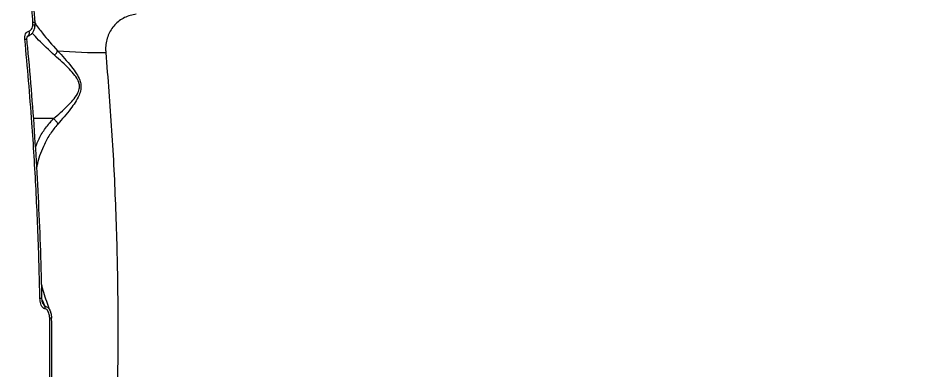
# Model space of a CAD drawing. Header units: millimetres. Extents: x -11024 to 8278, y -7837 to 5770.
# Drawn here: x 3455.3 to 3672.5, y 1062.2 to 1145.9 of the extents above; entities that cross this region are included whole.
import ezdxf

# ---------------------------------------------------------------- set-up
doc = ezdxf.new("R2010")
doc.units = ezdxf.units.MM
doc.layers.add('DIKOM_ОБЪЕКТ', color=7, linetype='Continuous')
doc.layers.add('DIKOM_РАЗМЕР_ОБЪЕКТА', color=7, linetype='Continuous')
doc.styles.add('style1', font='arial.ttf', dxfattribs={"width": 0.8})
doc.dimstyles.new('1-50', dxfattribs={"dimtxt": 300, "dimasz": 200, "dimexe": 100, "dimexo": 0, "dimgap": 100, "dimtad": 1, "dimtxsty": 'style1', "dimcen": 200, "dimclrd": 7, "dimclre": 7, "dimclrt": 7, "dimadec": 1, "dimazin": 2, "dimtfac": 1, "dimtmove": 0, "dimatfit": 2, "dimfxl": 0, "dimlwd": 25, "dimlwe": 18, "dimarcsym": 0})

# ---------------------------------------------------------------- blocks, each defined once
blk = doc.blocks.new('*D9')
at = {"layer": 'Defpoints', "color": 0, "transparency": 16777216}
for p in [(3740.68, 3707.51), (-8191.56, -3797.25), (-1076.12, -3797.25)]:
    blk.add_point(p, dxfattribs=at)
at = {"layer": 'DIKOM_РАЗМЕР_ОБЪЕКТА', "color": 7, "lineweight": 18, "transparency": 16777216}
for p, q in [((3740.68, 3707.51), (-8291.56, 3707.51)), ((-1076.12, -3797.25), (-8291.56, -3797.25))]:
    blk.add_line(p, q, dxfattribs=at)
at = {"layer": 'DIKOM_РАЗМЕР_ОБЪЕКТА', "color": 7, "lineweight": 25, "transparency": 16777216}
blk.add_line((-8191.56, 3507.51), (-8191.56, -3597.25), dxfattribs=at)
at = {"layer": 'DIKOM_РАЗМЕР_ОБЪЕКТА', "color": 7, "transparency": 16777216}
for points in [[(-8224.9, 3507.51), (-8158.23, 3507.51), (-8191.56, 3707.51)], [(-8224.9, -3597.25), (-8158.23, -3597.25), (-8191.56, -3797.25)]]:
    blk.add_solid(points, dxfattribs=at)
at = {"layer": 'DIKOM_РАЗМЕР_ОБЪЕКТА', "color": 7, "transparency": 16777216, "insert": (-8444.74, -44.87), "char_height": 300, "attachment_point": 5, "rotation": 90, "style": 'style1'}
blk.add_mtext('7500', dxfattribs=at)

msp = doc.modelspace()

# ---------------------------------------------------------------- linework, layer by layer
at = {"layer": 'DIKOM_ОБЪЕКТ', "color": 7, "linetype": 'Continuous', "lineweight": 15}
for p, q in [((3458.805, 1144.352), (3458.797, 1144.855)), ((3463.675, 1121.972), (3458.949, 1121.972)), ((3463.287, 1074.432), (3463.285, 1074.43))]:
    msp.add_line(p, q, dxfattribs=at)
at = {"layer": 'DIKOM_ОБЪЕКТ', "color": 7, "linetype": 'Continuous', "lineweight": 15, "flags": 128}
for points in [[(3459.295, 1144.76), (3459.294, 1144.743), (3459.293, 1144.742)], [(3457.812, 1142.791), (3457.86, 1142.511), (3457.864, 1142.239), (3457.823, 1141.996), (3457.742, 1141.801), (3457.625, 1141.672), (3457.512, 1141.622)], [(3458.805, 1144.352), (3458.973, 1144.31), (3459.112, 1144.262), (3459.217, 1144.208), (3459.282, 1144.153), (3459.306, 1144.098), (3459.306, 1144.094)], [(3456.883, 1140.859), (3457.042, 1140.856), (3457.176, 1140.846), (3457.279, 1140.829), (3457.347, 1140.806), (3457.377, 1140.778), (3457.379, 1140.767)]]:
    msp.add_lwpolyline(points, dxfattribs=at)
at = {"layer": 'DIKOM_ОБЪЕКТ', "color": 7, "linetype": 'Continuous', "lineweight": 15}
for centre, radius, start, end in [((3458.932, 1144.204), 0.665, 56.85105, 101.6812), ((3461.282, 1139.422), 3.619, 318.41517, 338.99415), ((3474.608, 1249.566), 111.885, 264.89967, 270.78534), ((3460.6, 1076.599), 2.51, 82.257, 93.44085), ((3460.143, 1076.87), 1.543, 353.00026, 15.95416), ((3462.942, 1070.686), 3.761, 84.73422, 92.19511)]:
    msp.add_arc(centre, radius, start, end, dxfattribs=at)
for points, knots in [([(3520.966, 1482.563), (3523.729, 1480.453), (3531.172, 1474.769), (3543.463, 1464.738), (3557.832, 1452.284), (3572.448, 1438.837), (3587.265, 1424.421), (3602.236, 1409.058), (3617.032, 1393.087), (3631.605, 1376.578), (3645.916, 1359.61), (3660.197, 1341.906), (3674.397, 1323.497), (3688.462, 1304.431), (3702.084, 1285.129), (3715.226, 1265.661), (3727.863, 1246.103), (3740.2, 1226.134), (3752.181, 1205.808), (3763.756, 1185.19), (3774.668, 1164.732), (3784.895, 1144.501), (3794.433, 1124.557), (3803.436, 1104.575), (3811.849, 1084.624), (3819.626, 1064.777), (3826.598, 1045.47), (3832.759, 1026.756), (3838.123, 1008.676), (3842.776, 990.933), (3846.671, 973.607), (3849.776, 956.769), (3851.926, 941.467), (3853.256, 927.626), (3853.901, 915.148), (3853.935, 903.232), (3853.35, 891.92), (3852.155, 881.33), (3850.358, 871.513), (3848.267, 863.365), (3846.617, 858.657), (3845.946, 856.74)], [0, 0, 0, 0, 0.01565218, 0.04216791, 0.06870427, 0.09522005, 0.12250621, 0.14981463, 0.17710056, 0.20361659, 0.23015278, 0.25666873, 0.2839548, 0.31126298, 0.33854912, 0.36506499, 0.3916013, 0.41811716, 0.44540309, 0.47271166, 0.49999757, 0.5265134, 0.55304984, 0.57956554, 0.60685156, 0.63415996, 0.66144588, 0.68796177, 0.71449808, 0.74101388, 0.76829994, 0.79560818, 0.82289424, 0.84597233, 0.86907741, 0.89218255, 0.91550655, 0.93883056, 0.96156384, 0.98434858, 1, 1, 1, 1]), ([(3608.06, 1455.699), (3611.911, 1452.066), (3619.618, 1444.794), (3631.243, 1433.156), (3642.878, 1421.02), (3654.656, 1408.193), (3666.55, 1394.682), (3678.532, 1380.496), (3690.406, 1365.859), (3702.476, 1350.374), (3714.697, 1334.034), (3727.014, 1316.851), (3739.168, 1299.156), (3751.11, 1280.988), (3762.79, 1262.401), (3773.937, 1243.825), (3784.525, 1225.326), (3794.541, 1206.965), (3804.162, 1188.419), (3813.336, 1169.747), (3822.016, 1151.013), (3830.005, 1132.643), (3837.293, 1114.694), (3843.885, 1097.209), (3849.893, 1079.886), (3855.272, 1062.796), (3859.986, 1046.004), (3863.67, 1030.942), (3866.488, 1017.532), (3868.611, 1005.633), (3870.275, 994.097), (3871.471, 982.968), (3872.197, 972.295), (3872.443, 962.08), (3872.249, 952.285), (3871.716, 946.168), (3871.449, 943.11)], [0, 0, 0, 0, 0.0277655, 0.055564, 0.0833624, 0.1111275, 0.1400314, 0.168973, 0.1979144, 0.2268177, 0.2582448, 0.2896957, 0.3211227, 0.3534672, 0.3858383, 0.4181831, 0.449506, 0.4808529, 0.5121759, 0.5444127, 0.5766757, 0.6089125, 0.6401608, 0.6714335, 0.7026819, 0.7348411, 0.7670266, 0.7991856, 0.8241463, 0.849107, 0.874267, 0.8994267, 0.9244694, 0.949512, 0.974756, 1, 1, 1, 1]), ([(3458.797, 1144.855), (3458.658, 1146.879), (3458.389, 1150.771), (3458.71, 1156.431), (3459.502, 1161.777), (3460.818, 1166.904), (3462.653, 1171.738), (3464.982, 1176.229), (3467.777, 1180.323), (3471.035, 1183.943), (3474.677, 1187.116), (3477.415, 1188.784), (3478.782, 1189.617)], [0, 0, 0, 0, 0.10708195, 0.20597215, 0.30518155, 0.40407491, 0.50333596, 0.60291445, 0.70217663, 0.80134615, 0.90083359, 1, 1, 1, 1]), ([(3459.356, 1144.75), (3459.323, 1145.034), (3459.135, 1146.618), (3459.054, 1149.495), (3459.043, 1152.451), (3459.191, 1154.08), (3459.224, 1154.445)], [0, 0, 0, 0, 0.0870265, 0.4848833, 0.8847824, 1, 1, 1, 1]), ([(3483.417, 1146.85), (3482.448, 1146.634), (3480.533, 1146.208), (3478.196, 1144.398), (3476.602, 1141.92), (3476.052, 1139.515), (3476.122, 1138.088), (3476.141, 1137.692)], [0, 0, 0, 0, 0.2385189, 0.4713424, 0.696803, 0.9159913, 1, 1, 1, 1]), ([(3459.254, 1144.738), (3459.823, 1143.932), (3461.273, 1141.878), (3463.38, 1139.544), (3464.661, 1138.125)], [0, 0, 0, 0, 0.3922124, 1, 1, 1, 1]), ([(3459.291, 1143.927), (3459.307, 1144.078), (3459.336, 1144.354), (3459.285, 1144.631), (3459.263, 1144.757)], [0, 0, 0, 0, 0.5485409, 1, 1, 1, 1]), ([(3456.883, 1140.859), (3456.878, 1140.929), (3456.853, 1141.264), (3456.915, 1141.803), (3457.152, 1142.332), (3457.455, 1142.667), (3457.693, 1142.75), (3457.812, 1142.791)], [0, 0, 0, 0, 0.0844086, 0.4026488, 0.6518198, 0.8254857, 1, 1, 1, 1]), ([(3457.511, 1141.623), (3457.514, 1141.623), (3457.747, 1141.633), (3458.173, 1141.865), (3458.699, 1142.317), (3459.071, 1142.968), (3459.276, 1143.579), (3459.278, 1143.979), (3459.278, 1144.095)], [0, 0, 0, 0, 0.0032751, 0.2132027, 0.4209287, 0.6437509, 0.8958563, 1, 1, 1, 1]), ([(3457.812, 1142.791), (3457.936, 1142.834), (3458.183, 1142.921), (3458.501, 1143.274), (3458.73, 1143.758), (3458.781, 1144.164), (3458.805, 1144.352)], [0, 0, 0, 0, 0.2097073, 0.418179, 0.7298538, 1, 1, 1, 1]), ([(3460.449, 1079.104), (3460.436, 1079.77), (3460.369, 1083.101), (3460.136, 1091.761), (3459.579, 1105.063), (3458.539, 1122.351), (3457.476, 1134.235), (3456.883, 1140.859)], [0, 0, 0, 0, 0.03215765, 0.16078928, 0.41828232, 0.67577582, 1, 1, 1, 1]), ([(3460.92, 1079.084), (3460.908, 1079.984), (3460.84, 1084.734), (3460.556, 1093.314), (3460.062, 1104.8), (3459.396, 1116.223), (3458.559, 1127.587), (3457.878, 1135.768), (3457.429, 1140.145), (3457.365, 1140.766)], [0, 0, 0, 0, 0.04345496, 0.22947345, 0.41505625, 0.59999268, 0.7844991, 0.96940719, 1, 1, 1, 1]), ([(3457.396, 1140.769), (3457.384, 1140.876), (3457.357, 1141.109), (3457.42, 1141.39), (3457.495, 1141.568), (3457.552, 1141.635), (3457.55, 1141.633), (3457.549, 1141.633)], [0, 0, 0, 0, 0.2676517, 0.58082768, 0.7754609, 0.91376392, 1, 1, 1, 1]), ([(3463.989, 1137.02), (3462.631, 1138.265), (3460.612, 1140.115), (3459.13, 1141.775), (3458.644, 1142.318)], [0, 0, 0, 0, 0.6724995, 1, 1, 1, 1]), ([(3464.661, 1138.125), (3465.776, 1136.904), (3467.319, 1135.215), (3469.135, 1132.789), (3469.931, 1131.314), (3470.264, 1129.994), (3470.233, 1128.736), (3469.764, 1127.284), (3468.884, 1125.781), (3467.124, 1123.385), (3465.736, 1121.825), (3464.715, 1120.676)], [0, 0, 0, 0, 0.23112574, 0.31967774, 0.39142394, 0.4367166, 0.48223944, 0.54569111, 0.63883737, 0.73421741, 1, 1, 1, 1]), ([(3476.141, 1137.692), (3476.641, 1131.507), (3477.641, 1119.13), (3478.557, 1100.388), (3479.042, 1081.575), (3479.052, 1062.472), (3478.571, 1043.118), (3477.576, 1023.557), (3476.079, 1004.105), (3474.024, 984.26), (3471.357, 964.091), (3468.039, 943.68), (3464.113, 923.448), (3459.565, 903.477), (3454.397, 883.843), (3448.727, 865.004), (3442.589, 847.002), (3436.025, 829.864), (3428.919, 813.29), (3421.273, 797.362), (3413.1, 782.157), (3404.588, 768.01), (3395.766, 754.985), (3387.372, 743.796), (3381.751, 737.384), (3379.282, 734.567)], [0, 0, 0, 0, 0.03989694, 0.07984169, 0.11978595, 0.15968243, 0.20121526, 0.24280203, 0.28438883, 0.32592135, 0.37107942, 0.41627248, 0.46143038, 0.50790739, 0.55442237, 0.60089965, 0.64590817, 0.69095167, 0.73596046, 0.78228209, 0.82864211, 0.87496392, 0.91986578, 0.96480237, 1, 1, 1, 1]), ([(3463.687, 1121.968), (3463.688, 1121.97), (3464.805, 1122.876), (3466.364, 1124.295), (3468.343, 1126.31), (3469.306, 1127.606), (3469.863, 1128.872), (3469.925, 1129.988), (3469.577, 1131.155), (3468.734, 1132.426), (3466.807, 1134.529), (3465.177, 1135.97), (3463.989, 1137.02)], [0, 0, 0, 0, 0.0003124, 0.2742188, 0.3691388, 0.4635398, 0.5235418, 0.5648616, 0.6061792, 0.6747254, 0.7630153, 1, 1, 1, 1]), ([(3459.427, 1115.193), (3459.696, 1115.865), (3460.33, 1117.449), (3461.717, 1119.745), (3463.02, 1121.227), (3463.675, 1121.972)], [0, 0, 0, 0, 0.2689793, 0.6328321, 1, 1, 1, 1]), ([(3463.675, 1121.972), (3463.677, 1121.972), (3463.68, 1121.972), (3463.684, 1121.971), (3463.686, 1121.969), (3463.687, 1121.968)], [0, 0, 0, 0, 0.3961913, 0.7954703, 1, 1, 1, 1]), ([(3463.687, 1121.968), (3463.9, 1121.782), (3464.293, 1121.439), (3464.589, 1120.959), (3464.698, 1120.715), (3464.715, 1120.676)], [0, 0, 0, 0, 0.49944127, 0.92049494, 1, 1, 1, 1]), ([(3464.715, 1120.676), (3464.099, 1119.925), (3462.865, 1118.422), (3461.235, 1115.331), (3460.138, 1112.688), (3459.764, 1110.793), (3459.701, 1110.48)], [0, 0, 0, 0, 0.2549677, 0.5100796, 0.918875, 1, 1, 1, 1]), ([(3462.956, 1076.034), (3462.722, 1076.658), (3461.959, 1078.684), (3461.272, 1080.871), (3460.895, 1082.416), (3460.855, 1082.582)], [0, 0, 0, 0, 0.2841944, 0.9232441, 1, 1, 1, 1]), ([(3461.674, 1076.682), (3461.627, 1076.692), (3461.476, 1076.726), (3461.205, 1076.899), (3460.892, 1077.28), (3460.55, 1078.021), (3460.489, 1078.675), (3460.449, 1079.104)], [0, 0, 0, 0, 0.0554823, 0.1784082, 0.3495002, 0.5728706, 1, 1, 1, 1]), ([(3461.162, 1077.964), (3461.158, 1077.972), (3461.091, 1078.104), (3460.984, 1078.484), (3460.959, 1078.861), (3460.944, 1079.088)], [0, 0, 0, 0, 0.0244088, 0.4121558, 1, 1, 1, 1]), ([(3460.971, 1078.844), (3460.973, 1078.838), (3461.193, 1078.321), (3461.411, 1077.804), (3461.626, 1077.294)], [0, 0, 0, 0, 0.01121, 1, 1, 1, 1]), ([(3461.167, 1077.966), (3461.203, 1077.881), (3461.279, 1077.701), (3461.413, 1077.483), (3461.539, 1077.335), (3461.608, 1077.302), (3461.626, 1077.294)], [0, 0, 0, 0, 0.3392971, 0.7189709, 0.9265456, 1, 1, 1, 1]), ([(3461.626, 1077.294), (3461.697, 1077.28), (3461.926, 1077.236), (3462.318, 1077.036), (3462.734, 1076.633), (3462.902, 1076.239), (3462.984, 1076.046)], [0, 0, 0, 0, 0.1133795, 0.367437, 0.6900259, 1, 1, 1, 1]), ([(3462.798, 1074.445), (3462.763, 1074.853), (3462.712, 1075.457), (3462.398, 1076.14), (3462.113, 1076.484), (3461.859, 1076.641), (3461.717, 1076.672), (3461.674, 1076.682)], [0, 0, 0, 0, 0.4385894, 0.6486997, 0.8192216, 0.9451086, 1, 1, 1, 1]), ([(3463.276, 1074.432), (3463.276, 1074.538), (3463.278, 1075.002), (3463.2, 1075.56), (3463.018, 1075.954), (3462.984, 1076.027)], [0, 0, 0, 0, 0.1951721, 0.8515762, 1, 1, 1, 1]), ([(3460.633, 1003.386), (3461.033, 1009.253), (3461.834, 1020.987), (3462.544, 1038.735), (3462.922, 1056.564), (3462.839, 1068.485), (3462.798, 1074.445)], [0, 0, 0, 0, 0.2490992, 0.4981996, 0.7491003, 1, 1, 1, 1]), ([(3461.078, 1003.466), (3461.176, 1004.717), (3461.572, 1009.772), (3462.102, 1018.68), (3462.665, 1030.181), (3463.057, 1041.717), (3463.285, 1053.27), (3463.362, 1064.179), (3463.285, 1071.231), (3463.25, 1074.43)], [0, 0, 0, 0, 0.0533129, 0.2155164, 0.3778369, 0.5402398, 0.70269, 0.8651444, 1, 1, 1, 1])]:
    msp.add_open_spline(points, degree=3, knots=knots, dxfattribs=at)

# ---------------------------------------------------------------- dimensions: what is measured, and where the dimension line sits
at = {"layer": 'DIKOM_РАЗМЕР_ОБЪЕКТА'}
dim = msp.add_linear_dim(base=(-8191.564, -3797.252), p1=(3740.68, 3707.508), p2=(-1076.116, -3797.252), angle=90, text='7500', dimstyle='1-50', dxfattribs=at)
dim.commit()
dim.dimension.update_dxf_attribs({"geometry": '*D9', "text_midpoint": (-8191.564, -44.872), "dimtype": 160})

doc.saveas('drawing.dxf')
